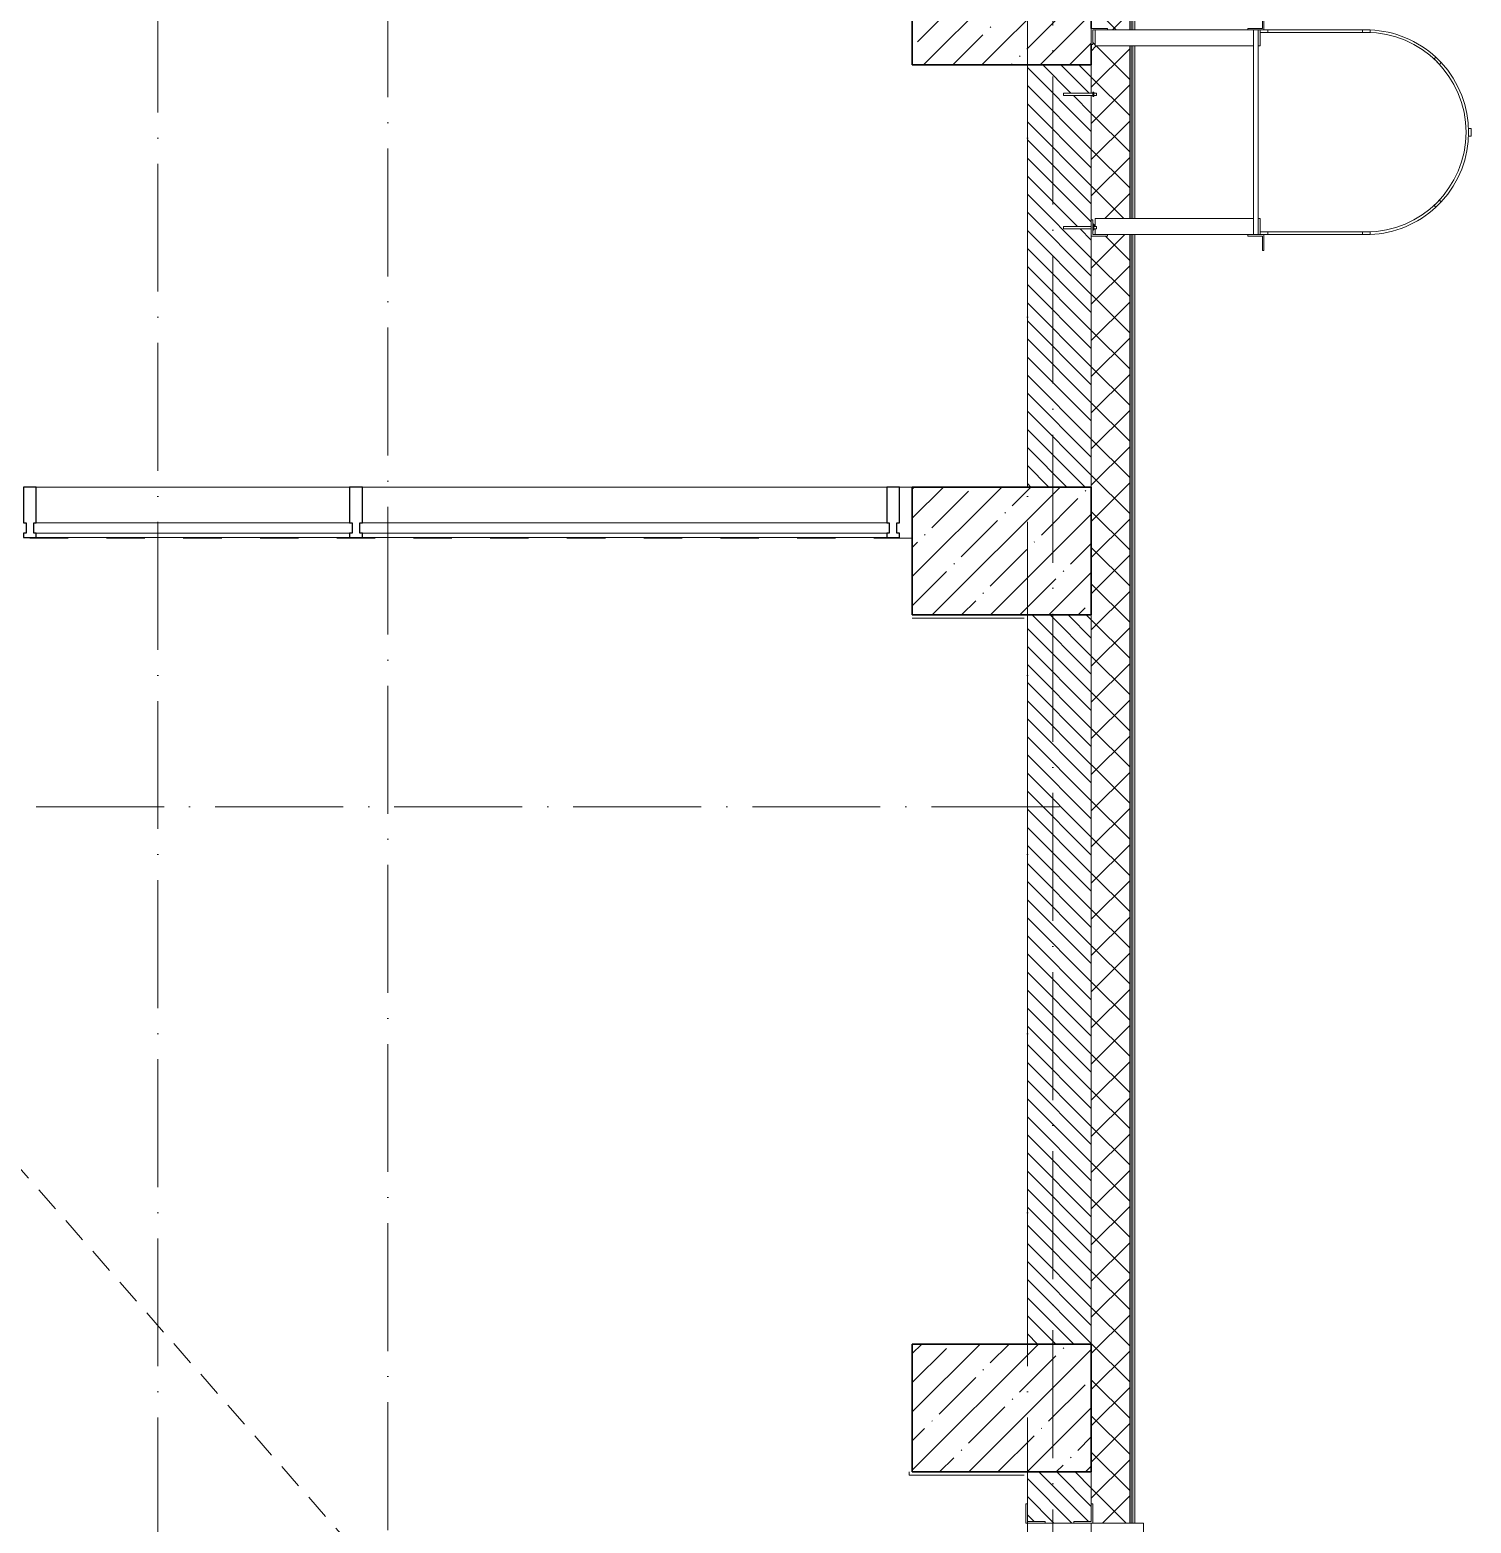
# Model space of a CAD drawing. Header units: millimetres. Extents: x -213536 to 1564669, y -45299 to 942238.
# Drawn here: x 451066 to 456701, y 517202 to 523039 of the extents above; entities that cross this region are included whole.
import ezdxf

# ---------------------------------------------------------------- set-up
doc = ezdxf.new("R2010")
doc.units = ezdxf.units.MM
for name, pattern in [('200_ШТРИХ_ш1п0_6_', [160, 100, -60]), ('50_200_ШТРИХ_1Т_ш5_п1_п1_', [700, 500, -100, 0, -100]), ('Штрих короткий', [300, 150, -150])]:
    doc.linetypes.add(name, pattern=pattern)
for name, color, linetype, lineweight in [('0-1', 7, 'Continuous', 5), ('0-2', 7, 'Continuous', 9), ('3) ЖБ 4м', 3, 'Continuous', 30), ('Импосты витража', 7, 'Continuous', 9), ('Импосты витража-1', 7, 'Continuous', 25), ('Линии-1', 7, '200_ШТРИХ_ш1п0_6_', 9), ('Несущие колонны', 7, 'Continuous', 9), ('Несущие колонны-1', 7, 'Continuous', 35), ('Обобщенные модели', 7, 'Continuous', 9), ('Общие ребра', 7, 'Continuous', 9), ('Окна', 7, 'Continuous', 9), ('Оси-2', 7, '50_200_ШТРИХ_1Т_ш5_п1_п1_', 9), ('Остекление-1', 7, 'Continuous', 9), ('Перемычка-1', 7, 'Штрих короткий', 9), ('Стены', 7, 'Continuous', 9), ('Стены-1', 7, 'Continuous', 13), ('Штриховка разреза-1', 7, 'Continuous', 9)]:
    doc.layers.add(name, color=color, linetype=linetype, lineweight=lineweight)
doc.layers.get('0-2').off()
pattern_1 = [(135, (0, 0), (-35.35534, -35.35534), [])]

# ---------------------------------------------------------------- blocks, each defined once
blk = doc.blocks.new('Ос 3 эт верх часть')
at = {"layer": 'Оси-2'}
for p, q in [((451566, 499613), (451566, 535177.6)), ((452466, 535177.6), (452466, 499613)), ((454966, 499613), (454966, 535177.6)), ((455066, 534758.6), (455066, 500883)), ((455091, 520002.4), (426847.2, 520002.4))]:
    blk.add_line(p, q, dxfattribs=at)
blk = doc.blocks.new('BSC_Колонна _Прямоугольная - 500х700-25279857-АИ2_03_План отделки стен 3-го этажа _Часть 1_')
at = {"layer": 'Несущие колонны'}
h = blk.add_hatch(dxfattribs=at)
h.set_pattern_fill('FP_6', color=256, style=0, pattern_type=2)
h.set_pattern_definition([(315, (-78250, 25700), (114.04925, 114.04925), []), (315, (-78250, 25585.95), (114.04925, 114.04925), [201.613, -40.323, 3.353, -36.97])])
h.paths.add_polyline_path([(-250, 350), (-250, -350), (250, -350), (250, 350), (38, 350)], flags=0)
at = {"layer": 'Несущие колонны-1'}
for p, q in [((250, 350), (-250, 350)), ((-250, 350), (-250, -350)), ((250, -350), (250, 350)), ((-250, -350), (-170, -350)), ((-107, -350), (250, -350))]:
    blk.add_line(p, q, dxfattribs=at)
blk = doc.blocks.new('BSC_Колонна _Прямоугольная - 500х700-25976089-АИ2_03_План отделки стен 3-го этажа _Часть 1_')
at = {"layer": 'Несущие колонны'}
h = blk.add_hatch(dxfattribs=at)
h.set_pattern_fill('FP_65', color=256, style=0, pattern_type=2)
h.set_pattern_definition([(315, (-76100, 25700), (114.04925, 114.04925), []), (315, (-76100, 25585.95), (114.04925, 114.04925), [201.613, -40.323, 3.353, -36.97])])
h.paths.add_polyline_path([(-250, 350), (-250, -350), (250, -350), (250, 350)], flags=0)
at = {"layer": 'Несущие колонны-1'}
for p, q in [((250, 350), (-250, 350)), ((-250, 350), (-250, -350)), ((250, -350), (250, 350)), ((-250, -350), (250, -350))]:
    blk.add_line(p, q, dxfattribs=at)
blk = doc.blocks.new('BSC_Колонна _Прямоугольная - 500х700-V69-АИ2_03_План отделки стен 3-го этажа _Часть 1_')
at = {"layer": 'Несущие колонны'}
h = blk.add_hatch(dxfattribs=at)
h.set_pattern_fill('FP_66', color=256, style=0, pattern_type=2)
h.set_pattern_definition([(315, (-72750, 25700), (114.04925, 114.04925), []), (315, (-72750, 25585.95), (114.04925, 114.04925), [201.613, -40.323, 3.353, -36.97])])
h.paths.add_polyline_path([(-250, 350), (-250, -350), (250, -350), (250, 350)], flags=0)
at = {"layer": 'Несущие колонны-1'}
for p, q in [((250, 350), (-250, 350)), ((-250, 350), (-250, -350)), ((250, -350), (250, 350)), ((-250, -350), (250, -350))]:
    blk.add_line(p, q, dxfattribs=at)
blk = doc.blocks.new('Проем_Дверь_Прямоугольный - 1800х2700h_оконные проемы-25805030-АИ2_03_План отделки стен 3-го этажа _Часть 1_')
at = {"layer": 'Перемычка-1'}
for p, q in [((900, 125), (-900, 125)), ((900, -125), (-900, -125))]:
    blk.add_line(p, q, dxfattribs=at)
blk = doc.blocks.new('PNS_Панель прямоугольная2 - Нр_Стекло - 40мм-28950591-АИ2_03_План отделки стен 3-го этажа _Часть 1_')
at = {"layer": 'Остекление-1'}
for p, q in [((-1025, 40), (1025, 40)), ((-1035, 0), (1035, 0)), ((1025, 0), (-1025, 0))]:
    blk.add_line(p, q, dxfattribs=at)
blk = doc.blocks.new('Прямоугольный импост - Импост структурный с накладкой - 180мм-26944798-АИ2_03_План отделки стен 3-го этажа _Часть 1_')
at = {"layer": 'Импосты витража-1'}
for p, q in [((-25, 0), (-25, 17)), ((-25, 17), (25, 17)), ((-15, 0), (-25, 0)), ((-15, -40), (-15, 0)), ((25, 0), (15, 0)), ((15, 0), (15, -40)), ((25, 17), (25, 0)), ((-25, -180), (-25, -40)), ((-25, -40), (-15, -40)), ((15, -40), (25, -40)), ((25, -40), (25, -180)), ((25, -180), (-25, -180))]:
    blk.add_line(p, q, dxfattribs=at)
blk = doc.blocks.new('Прямоугольный импост - Импост структурный с накладкой - 180мм-26943387-АИ2_03_План отделки стен 3-го этажа _Часть 1_')
at = {"layer": 'Импосты витража-1'}
for p, q in [((-25, 0), (-25, 17)), ((-25, 17), (25, 17)), ((-15, 0), (-25, 0)), ((-15, -40), (-15, 0)), ((25, 0), (15, 0)), ((15, 0), (15, -40)), ((25, 17), (25, 0)), ((-25, -180), (-25, -40)), ((-25, -40), (-15, -40)), ((15, -40), (25, -40)), ((25, -40), (25, -180)), ((25, -180), (-25, -180))]:
    blk.add_line(p, q, dxfattribs=at)
blk = doc.blocks.new('Прямоугольный импост - Импост структурный с накладкой - 180мм-21819183-АИ2_03_План отделки стен 3-го этажа _Часть 1_')
at = {"layer": 'Импосты витража'}
for p, q in [((25250, 76350), (23200, 76350)), ((25250, 76153), (23200, 76153))]:
    blk.add_line(p, q, dxfattribs=at)
blk = doc.blocks.new('PNS_Панель прямоугольная2 - Нр_Стекло - 40мм-28950595-АИ2_03_План отделки стен 3-го этажа _Часть 1_')
at = {"layer": 'Остекление-1'}
for p, q in [((-612.5, 40), (612.5, 40)), ((-622.5, 0), (622.5, 0)), ((612.5, 0), (-612.5, 0))]:
    blk.add_line(p, q, dxfattribs=at)
blk = doc.blocks.new('Прямоугольный импост - Импост структурный с накладкой - 180мм-27359880-АИ2_03_План отделки стен 3-го этажа _Часть 1_')
at = {"layer": 'Импосты витража'}
for p, q in [((23150, 76350), (21925, 76350)), ((23150, 76153), (21925, 76153))]:
    blk.add_line(p, q, dxfattribs=at)
blk = doc.blocks.new('Фахверк_СКБ_Уголок - 250_2700-27497298-АИ2_03_План отделки стен 3-го этажа _Часть 1_')
at = {"layer": 'Обобщенные модели'}
for p, q in [((200, 181), (125, 181)), ((125, 181), (125, 106)), ((200, 175), (200, 181)), ((131, 106), (131, 175)), ((131, 175), (200, 175)), ((125, 106), (131, 106)), ((131, -6), (125, -6)), ((125, -6), (125, -81)), ((131, -75), (131, -6)), ((125, -81), (200, -81)), ((200, -75), (131, -75)), ((200, -81), (200, -75))]:
    blk.add_line(p, q, dxfattribs=at)
blk = doc.blocks.new('Лестница_Металлическая_Кровля_Перепад - Назначение габаритов по экземпляру-30749997-АИ2_03_План отделки стен 3-го этажа _Часть 1_')
at = {"layer": 'Обобщенные модели'}
for p, q in [((140, 1610), (110, 1610)), ((110, 1610), (110, 1600)), ((140, 1610), (110, 1610)), ((110, 1610), (110, 1600)), ((110, 1600), (140, 1600)), ((110, 1600), (140, 1600)), ((140, 1600), (140, 1610)), ((140, 1600), (140, 1610)), ((-147.2, 1493.4), (-168.4, 1472.2)), ((-168.4, 1472.2), (-161.4, 1465.2)), ((-161.4, 1465.2), (-140.2, 1486.4)), ((-140.2, 1486.4), (-147.2, 1493.4)), ((397.2, 1493.4), (390.2, 1486.4)), ((390.2, 1486.4), (411.4, 1465.2)), ((418.4, 1472.2), (397.2, 1493.4)), ((411.4, 1465.2), (418.4, 1472.2)), ((-275, 1215), (-275, 1185)), ((-265, 1215), (-275, 1215)), ((-275, 1185), (-265, 1185)), ((-275, 1185), (-275, 815)), ((-265, 1185), (-265, 1215)), ((-265, 815), (-265, 1185)), ((525, 1215), (515, 1215)), ((515, 1215), (515, 1185)), ((515, 1185), (525, 1185)), ((515, 1185), (515, 815)), ((525, 1185), (525, 1215)), ((525, 815), (525, 1185)), ((-265, 815), (-275, 815)), ((-275, 815), (-275, 785)), ((-265, 785), (-265, 815)), ((525, 815), (515, 815)), ((515, 815), (515, 785)), ((525, 785), (525, 815))]:
    blk.add_line(p, q, dxfattribs=at)
for radius, start, end in [(390, 0, 180), (400, 47.15132, 132.84868), (400, 137.15132, 177.84046), (400, 2.15954, 42.84868)]:
    blk.add_arc((125, 1200), radius, start, end, dxfattribs=at)
blk = doc.blocks.new('ЛМ_Арматурный стержень_ГОСТ 5781-82 - Ø 18 А240-29172526-АИ2_03_План отделки стен 3-го этажа _Часть 1_')
at = {"layer": 'Обобщенные модели'}
for p, q in [((26684, 78137), (26684, 77337)), ((26684, 78137), (26693, 78137)), ((26693, 78137), (26702, 78137)), ((26702, 77337), (26702, 78137)), ((26693, 77337), (26684, 77337)), ((26702, 77337), (26693, 77337))]:
    blk.add_line(p, q, dxfattribs=at)
blk = doc.blocks.new('ЛМ_Уголок_ГОСТ 8509-93 - L 63х63x6-29176215-АИ2_03_План отделки стен 3-го этажа _Часть 1_')
at = {"layer": 'Обобщенные модели'}
for p, q in [((26725, 78200), (26719, 78200)), ((26719, 78200), (26719, 78143)), ((26725, 78137), (26725, 78200)), ((26719, 78143), (26662, 78143)), ((26662, 78143), (26662, 78137)), ((26710, 78137), (26725, 78137))]:
    blk.add_line(p, q, dxfattribs=at)
blk = doc.blocks.new('ЛМ_Уголок_ГОСТ 8509-93 - L 63х63x6-29176216-АИ2_03_План отделки стен 3-го этажа _Часть 1_')
at = {"layer": 'Обобщенные модели'}
for p, q in [((26662, 77337), (26662, 77331)), ((26662, 77331), (26719, 77331)), ((26725, 77337), (26710, 77337)), ((26719, 77331), (26719, 77274)), ((26725, 77274), (26725, 77337)), ((26719, 77274), (26725, 77274))]:
    blk.add_line(p, q, dxfattribs=at)
blk = doc.blocks.new('ЛМ_Уголок_ГОСТ 8509-93 - L 63х63x6-30750527-АИ2_03_План отделки стен 3-го этажа _Часть 1_')
at = {"layer": 'Обобщенные модели'}
for p, q in [((0, 45.2), (0, -17.8)), ((619, 45.2), (0, 45.2)), ((645, 45.2), (637, 45.2)), ((645, -17.8), (645, 45.2)), ((48, -17.8), (619, -17.8)), ((637, -17.8), (645, -17.8))]:
    blk.add_line(p, q, dxfattribs=at)
blk = doc.blocks.new('ЛМ_Уголок_ГОСТ 8509-93 - L 63х63x6-30750528-АИ2_03_План отделки стен 3-го этажа _Часть 1_')
at = {"layer": 'Обобщенные модели'}
for p, q in [((0, 17.8), (0, -4.4)), ((619, 17.8), (48, 17.8)), ((645, 17.8), (637, 17.8)), ((645, -45.2), (645, 17.8)), ((0, -14), (0, -45.2)), ((0, -45.2), (619, -45.2)), ((637, -45.2), (645, -45.2))]:
    blk.add_line(p, q, dxfattribs=at)
blk = doc.blocks.new('Анкер клиновой - Анкер клиновой МКТ V-A 10-10-15_115-14811140-АИ2_03_План отделки стен 3-го этажа _Часть 1_')
at = {"layer": 'Обобщенные модели'}
for p, q in [((26056, 77890), (25941, 77890)), ((25941, 77880), (25941, 77890)), ((25941, 77880), (26056, 77880)), ((26060, 77893), (26056, 77893)), ((26056, 77877), (26056, 77893)), ((26056, 77893), (26056, 77890.7)), ((26056, 77879.3), (26056, 77877)), ((26056, 77877), (26060, 77877)), ((26060, 77890.7), (26060, 77893)), ((26060, 77893), (26060, 77877)), ((26070, 77890), (26060, 77890)), ((26060, 77880), (26070, 77880)), ((26060, 77877), (26060, 77879.3)), ((26070, 77890), (26070, 77880))]:
    blk.add_line(p, q, dxfattribs=at)
blk = doc.blocks.new('Анкер клиновой - Анкер клиновой МКТ V-A 10-10-15_115-V250-АИ2_03_План отделки стен 3-го этажа _Часть 1_')
at = {"layer": 'Обобщенные модели'}
for p, q in [((26050, 77369), (25941, 77369)), ((25941, 77359), (25941, 77369)), ((25941, 77359), (26050, 77359)), ((26060, 77372), (26056, 77372)), ((26056, 77356), (26060, 77356)), ((26060, 77369.7), (26060, 77372)), ((26060, 77372), (26060, 77356)), ((26070, 77369), (26060, 77369)), ((26060, 77359), (26070, 77359)), ((26060, 77356), (26060, 77358.3)), ((26070, 77369), (26070, 77359))]:
    blk.add_line(p, q, dxfattribs=at)
blk = doc.blocks.new('ЛМ_Уголок_ГОСТ 8509-93 - L 63х63x6-29171483-АИ2_03_План отделки стен 3-го этажа _Часть 1_')
at = {"layer": 'Обобщенные модели'}
for p, q in [((26050, 78143), (26050, 78080)), ((26113, 78143), (26050, 78143)), ((26056, 78080), (26056, 78137)), ((26056, 78137), (26113, 78137)), ((26113, 78137), (26113, 78143)), ((26050, 78080), (26056, 78080))]:
    blk.add_line(p, q, dxfattribs=at)
blk = doc.blocks.new('ЛМ_Уголок_ГОСТ 8509-93 - L 63х63x6-29171484-АИ2_03_План отделки стен 3-го этажа _Часть 1_')
at = {"layer": 'Обобщенные модели'}
for p, q in [((26056, 77394), (26050, 77394)), ((26050, 77394), (26050, 77331)), ((26056, 77337), (26056, 77394)), ((26050, 77331), (26113, 77331)), ((26113, 77337), (26056, 77337)), ((26113, 77331), (26113, 77337))]:
    blk.add_line(p, q, dxfattribs=at)
blk = doc.blocks.new('Отлив_СКБ - Отлив витража_СФТК-31884011-АИ2_03_План отделки стен 3-го этажа _Часть 1_')
at = {"layer": 'Окна'}
for p, q in [((0, 3), (0, 37)), ((1800, 37), (0, 37)), ((50, 2), (1750, 2)), ((1800, 37), (1800, 3))]:
    blk.add_line(p, q, dxfattribs=at)
blk = doc.blocks.new('Проем_Дверь_Прямоугольный - 4800х2800h_витражные проемы-35261966-АИ2_03_План отделки стен 3-го этажа _Часть 1_')
at = {"layer": 'Перемычка-1'}
for p, q in [((2400, 100), (-2400, 100)), ((2400, -100), (-2400, -100))]:
    blk.add_line(p, q, dxfattribs=at)
blk = doc.blocks.new('0125-Р-ОО-Ш2-АР-о_23_10_2024_rvt-1-АИ2_03_План отделки стен 3-го этажа _Часть 1_')
at = {"layer": 'Штриховка разреза-1'}
h = blk.add_hatch(dxfattribs=at)
h.set_pattern_fill('FP_50', color=256, style=0, pattern_type=2)
h.set_pattern_definition([(45, (0, 0), (-70.71068, 70.71068), []), (135, (0, 0), (-70.71068, -70.71068), [])])
h.paths.add_polyline_path([(26050, 69750), (26200, 69750), (26200, 70500), (26056, 70500), (26056, 70425), (26050, 70425), (26050, 70215.6)], flags=0)
h.paths.add_polyline_path([(26200, 72300), (26200, 77337), (26113, 77337), (26113, 77331), (26050, 77331), (26050, 72375), (26056, 72375), (26056, 72300)], flags=0)
h.paths.add_polyline_path([(26060, 77337), (26065, 77337), (26065, 77359), (26056, 77358.3), (26056, 77337)], flags=0)
h.paths.add_polyline_path([(26065, 77369), (26065.8, 77400), (26200, 77400), (26200, 78074), (26065, 78074), (26065, 78137), (26056, 78137), (26056, 78080), (26050, 78080), (26050, 77890), (26070, 77889.3), (26070, 77880), (26050, 77880), (26050, 77394), (26056, 77394), (26056, 77369.7), (26060, 77369)], flags=0)
h.paths.add_polyline_path([(26200, 78137), (26200, 87750), (26050, 87750), (26050, 78143), (26113, 78143), (26113, 78137)], flags=0)
h = blk.add_hatch(dxfattribs=at)
h.set_pattern_fill('FP_1', color=256, style=0, pattern_type=2)
h.set_pattern_definition(pattern_1)
h.paths.add_polyline_path([(25800, 76350), (26050, 76350), (26050, 77359), (25941, 77359.7), (25941, 77369), (26050, 77369), (26050, 77880), (25941, 77880.7), (25941, 77890), (26050, 77890), (26050, 78000), (25800, 78000), (25800, 77013.4)], flags=0)
h = blk.add_hatch(dxfattribs=at)
h.set_pattern_fill('FP_1', color=256, style=0, pattern_type=2)
h.set_pattern_definition(pattern_1)
h.paths.add_polyline_path([(26050, 73000), (26050, 75850), (25800, 75850), (25800, 73000)], flags=0)
h = blk.add_hatch(dxfattribs=at)
h.set_pattern_fill('FP_1', color=256, style=0, pattern_type=2)
h.set_pattern_definition(pattern_1)
h.paths.add_polyline_path([(25800, 69600), (26050, 69600), (26050, 70494), (25981, 70494), (25981, 70500), (25869, 70500), (25869, 70494), (25800, 70494), (25800, 70215.6)], flags=0)
h.paths.add_polyline_path([(25981, 72300), (25981, 72306), (26050, 72306), (26050, 72500), (25800, 72500), (25800, 72306), (25869, 72306), (25869, 72300)], flags=0)
at = {"layer": 'Линии-1'}
blk.add_line((20562, 75166), (25439.5, 69612), dxfattribs=at)
at = {"layer": 'Общие ребра'}
for p, q in [((26206, 78137), (26206, 87749)), ((26212, 78137), (26212, 87749)), ((26206, 77400), (26206, 78074)), ((26212, 77400), (26212, 78074)), ((26050, 78000), (26050, 77889.8)), ((26050, 77889.8), (26050, 78000)), ((26050, 77880.2), (26050, 77394)), ((26050, 77394), (26050, 77880.2)), ((26050, 77331), (26050, 76350)), ((26050, 76350), (26050, 77331)), ((26206, 72300), (26206, 77337)), ((26212, 72300), (26212, 77337)), ((26050, 75850), (26050, 73000)), ((26050, 73000), (26050, 75850)), ((26050, 72375), (26050, 72500)), ((26050, 72500), (26050, 72375))]:
    blk.add_line(p, q, dxfattribs=at)
at = {"layer": 'Стены'}
blk.add_line((25800, 70500), (25800, 72300), dxfattribs=at)
at = {"layer": 'Стены-1'}
for p, q in [((26200, 87749), (26200, 78137)), ((26220, 78137), (26220, 87749)), ((26200, 78137), (26200, 87500)), ((26200, 77400), (26200, 78074)), ((26200, 78074), (26200, 77400)), ((26220, 77400), (26220, 78074)), ((25800, 78000), (25800, 76350)), ((26200, 72300), (26200, 77337)), ((26200, 77337), (26200, 72300)), ((26220, 72300), (26220, 77337)), ((25800, 75850), (25800, 73000)), ((25800, 72500), (25800, 72375)), ((25869, 72300), (25981, 72300)), ((26056, 72300), (26200, 72300)), ((26200, 72300), (26220, 72300))]:
    blk.add_line(p, q, dxfattribs=at)
at = {"layer": '0-2'}
for name, p, rotation in [('BSC_Колонна _Прямоугольная - 500х700-25279857-АИ2_03_План отделки стен 3-го этажа _Часть 1_', (25700, 78250), 89.9999999999999), ('Лестница_Металлическая_Кровля_Перепад - Назначение габаритов по экземпляру-30749997-АИ2_03_План отделки стен 3-го этажа _Часть 1_', (25925, 77862), 269.9999999999999), ('BSC_Колонна _Прямоугольная - 500х700-25976089-АИ2_03_План отделки стен 3-го этажа _Часть 1_', (25700, 76100), 89.9999999999999), ('BSC_Колонна _Прямоугольная - 500х700-V69-АИ2_03_План отделки стен 3-го этажа _Часть 1_', (25700, 72750), 89.9999999999999), ('Фахверк_СКБ_Уголок - 250_2700-27497298-АИ2_03_План отделки стен 3-го этажа _Часть 1_', (25975, 72175), 89.99999999999991), ('Проем_Дверь_Прямоугольный - 1800х2700h_оконные проемы-25805030-АИ2_03_План отделки стен 3-го этажа _Часть 1_', (25925, 71400), 89.99999999999991), ('Отлив_СКБ - Отлив витража_СФТК-31884011-АИ2_03_План отделки стен 3-го этажа _Часть 1_', (26217, 72300), 269.9999999999995)]:
    blk.add_blockref(name, p, dxfattribs=dict(at, rotation=rotation))
for name, p in [('ЛМ_Уголок_ГОСТ 8509-93 - L 63х63x6-29176215-АИ2_03_План отделки стен 3-го этажа _Часть 1_', (0, 0)), ('ЛМ_Уголок_ГОСТ 8509-93 - L 63х63x6-29171483-АИ2_03_План отделки стен 3-го этажа _Часть 1_', (0, 0)), ('ЛМ_Арматурный стержень_ГОСТ 5781-82 - Ø 18 А240-29172526-АИ2_03_План отделки стен 3-го этажа _Часть 1_', (0, 0)), ('Анкер клиновой - Анкер клиновой МКТ V-A 10-10-15_115-14811140-АИ2_03_План отделки стен 3-го этажа _Часть 1_', (0, 0)), ('Анкер клиновой - Анкер клиновой МКТ V-A 10-10-15_115-V250-АИ2_03_План отделки стен 3-го этажа _Часть 1_', (0, 0)), ('ЛМ_Уголок_ГОСТ 8509-93 - L 63х63x6-29171484-АИ2_03_План отделки стен 3-го этажа _Часть 1_', (0, 0)), ('ЛМ_Уголок_ГОСТ 8509-93 - L 63х63x6-29176216-АИ2_03_План отделки стен 3-го этажа _Часть 1_', (0, 0)), ('Проем_Дверь_Прямоугольный - 4800х2800h_витражные проемы-35261966-АИ2_03_План отделки стен 3-го этажа _Часть 1_', (22950, 76250)), ('Прямоугольный импост - Импост структурный с накладкой - 180мм-27359880-АИ2_03_План отделки стен 3-го этажа _Часть 1_', (0, 0)), ('Прямоугольный импост - Импост структурный с накладкой - 180мм-21819183-АИ2_03_План отделки стен 3-го этажа _Часть 1_', (0, 0)), ('PNS_Панель прямоугольная2 - Нр_Стекло - 40мм-28950595-АИ2_03_План отделки стен 3-го этажа _Часть 1_', (22537.5, 76170)), ('PNS_Панель прямоугольная2 - Нр_Стекло - 40мм-28950591-АИ2_03_План отделки стен 3-го этажа _Часть 1_', (24225, 76170))]:
    blk.add_blockref(name, p, dxfattribs=at)
at = {"layer": '0-2', "extrusion": (0, 0, -1), "rotation": 180}
for name, p in [('ЛМ_Уголок_ГОСТ 8509-93 - L 63х63x6-30750527-АИ2_03_План отделки стен 3-го этажа _Часть 1_', (-26065, 78119.2)), ('ЛМ_Уголок_ГОСТ 8509-93 - L 63х63x6-30750528-АИ2_03_План отделки стен 3-го этажа _Часть 1_', (-26065, 77354.8)), ('Прямоугольный импост - Импост структурный с накладкой - 180мм-26943387-АИ2_03_План отделки стен 3-го этажа _Часть 1_', (-21900, 76170)), ('Прямоугольный импост - Импост структурный с накладкой - 180мм-26944798-АИ2_03_План отделки стен 3-го этажа _Часть 1_', (-23175, 76170)), ('Прямоугольный импост - Импост структурный с накладкой - 180мм-26943387-АИ2_03_План отделки стен 3-го этажа _Часть 1_', (-25275, 76170))]:
    blk.add_blockref(name, p, dxfattribs=at)
blk = doc.blocks.new('3этВверх')
at = {"layer": 'Стены-1'}
for p, q in [((454516, 520740.4), (454954, 520740.4)), ((454504, 517402.4), (454504, 517390.4)), ((454504, 517390.4), (454954, 517390.4))]:
    blk.add_line(p, q, dxfattribs=at)
at = {"layer": '0-1'}
blk.add_blockref('0125-Р-ОО-Ш2-АР-о_23_10_2024_rvt-1-АИ2_03_План отделки стен 3-го этажа _Часть 1_', (429166, 444902.4), dxfattribs=at)

msp = doc.modelspace()

# ---------------------------------------------------------------- block references
at = {"color": 5, "lineweight": 30}
msp.add_blockref('Ос 3 эт верх часть', (0, 0), dxfattribs=at)
at = {"layer": '3) ЖБ 4м'}
msp.add_blockref('3этВверх', (0, 0), dxfattribs=at)

doc.saveas('drawing.dxf')
